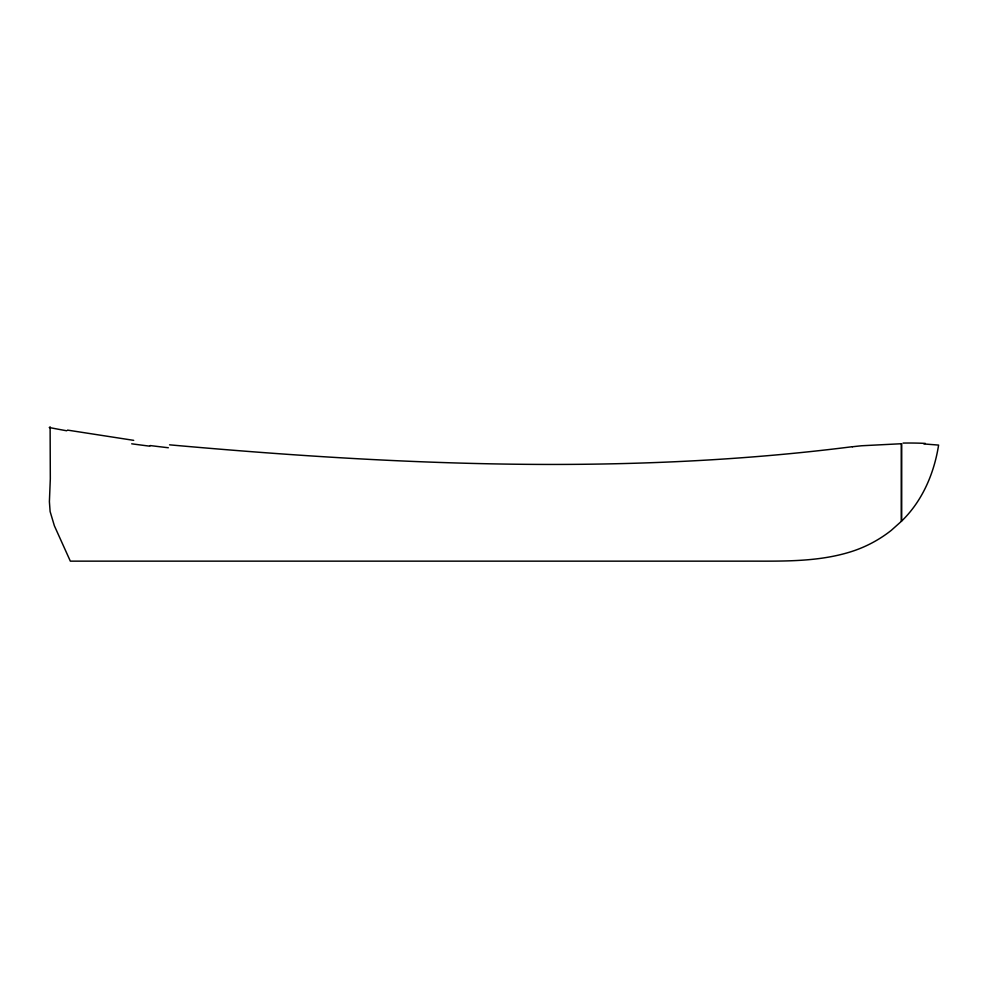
<?xml version="1.0" encoding="UTF-8"?>
<svg xmlns="http://www.w3.org/2000/svg" width="988" height="988" viewBox="0 0 988 988"><rect width="100%" height="100%" fill="white"/><g stroke="black" fill="none" stroke-linecap="round" stroke-linejoin="round"><path stroke-width="1.48" d="M852.471 446.687C626.293 475.463 396.04 465.138 169.566 444.835M50.116 426.841L50.314 478.859L49.4 501.657L50.116 511.537L54.377 525.789L70.333 561.147L743.235 561.159C779.705 560.974 817.274 562.703 852.446 551.255A126.637 126.637 0 0 0 891.25 530.383L901.488 521.232L901.501 443.723L861.61 445.761A135.368 29.455 -11.5 0 0 852.372 446.774M923.904 443.945L938.6 445.082C934.166 473.388 922.347 501.114 901.476 521.232L901.488 443.711M133.701 440.352L67.505 430.101M66.715 430.78A452.912 146.397 4.3 0 1 49.252 427.508M168.331 447.749A765.428 318.889 3 0 1 150.238 445.563M149.843 446.181A806.751 318.025 3.2 0 1 131.7 443.81M903.057 443.081A202.33 38.211 -11.6 0 1 925.373 443.427"/></g></svg>
